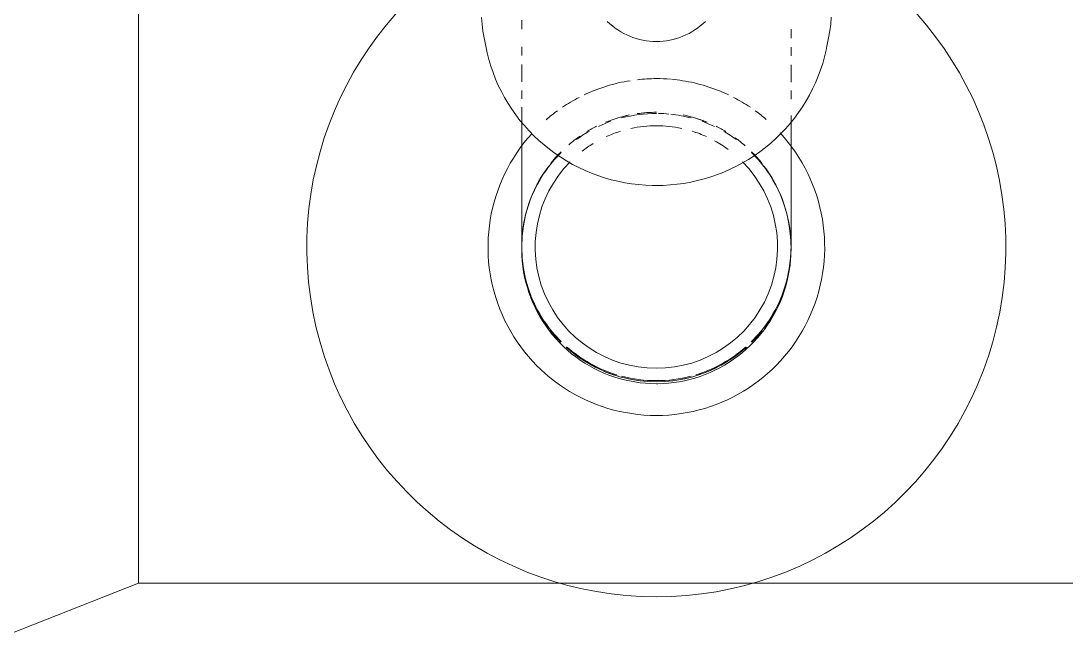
# Model space of a CAD drawing. Header units: millimetres. Extents: x -4000 to 187956, y -58990 to 162485.
# Drawn here: x 831.7 to 986.9, y 80833.4 to 80923.6 of the extents above; entities that cross this region are included whole.
import ezdxf

# ---------------------------------------------------------------- set-up
doc = ezdxf.new("R2010")
doc.units = ezdxf.units.MM
doc.layers.add('P-SANR-FIXT', color=6, linetype='Continuous', lineweight=9)

# ---------------------------------------------------------------- blocks, each defined once
blk = doc.blocks.new('C2400 - C2400-504579-FFS - TANG 1')
at = {"layer": 'P-SANR-FIXT', "color": 252}
for p, q in [((-76.92, -259.9), (-76.92, -153.09)), ((-76.92, -259.9), (-215.83, -314.46)), ((76.92, -259.9), (-76.92, -259.9))]:
    blk.add_line(p, q, dxfattribs=at)
at = {"layer": 'P-SANR-FIXT', "color": 254}
for p, q in [((-20, -177.64), (-20, -176.32)), ((20, -177.68), (20, -179)), ((-20, -181.59), (-20, -180.28)), ((20, -180.31), (20, -181.62)), ((-20, -188), (-20, -186.74)), ((20, -186.78), (20, -188.03)), ((20, -190.49), (20, -191.49)), ((-20, -207.67), (-20, -207.14)), ((20, -207.15), (20, -207.69)), ((20, -207.69), (20, -208.18)), ((-20, -210.24), (-20, -210.28)), ((-19.83, -212.89), (-19.92, -212.09)), ((-16.83, -221.08), (-17.25, -220.4)), ((-13.19, -225.31), (-13.78, -224.78)), ((7.25, -228.92), (6.5, -229.19))]:
    blk.add_line(p, q, dxfattribs=at)
at = {"layer": 'P-SANR-FIXT', "color": 250}
for p, q in [((-25.58, -178.94), (-25.34, -180.19)), ((25.34, -180.19), (25.58, -178.94))]:
    blk.add_line(p, q, dxfattribs=at)
at = {"layer": 'P-SANR-FIXT', "color": 250, "flags": 128}
for points in [[(-25.98, -175.92), (-25.89, -176.94), (-25.75, -177.96), (-25.58, -178.94)], [(25.58, -178.94), (25.76, -177.92), (25.89, -176.9), (25.98, -175.88)], [(-25.34, -180.19), (-25.13, -181.18), (-24.88, -182.17), (-24.58, -183.15), (-24.25, -184.11), (-23.88, -185.06), (-23.47, -186), (-23.02, -186.91), (-22.54, -187.81), (-22.02, -188.69), (-21.46, -189.55), (-20.87, -190.38), (-20.25, -191.2), (-19.59, -191.98), (-18.91, -192.74), (-18.19, -193.47), (-17.44, -194.18), (-16.67, -194.85), (-15.87, -195.49), (-15.04, -196.1), (-14.19, -196.68), (-13.32, -197.22), (-12.43, -197.73), (-11.52, -198.2), (-10.58, -198.63), (-9.64, -199.03), (-8.67, -199.39), (-7.69, -199.71), (-6.7, -200), (-5.7, -200.24), (-4.69, -200.45), (-3.68, -200.61), (-2.65, -200.74), (-1.63, -200.82), (-0.6, -200.87), (0, -200.87)], [(0, -200.87), (1.03, -200.85), (2.06, -200.79), (3.08, -200.69), (4.1, -200.55), (5.12, -200.37), (6.12, -200.14), (7.12, -199.88), (8.11, -199.58), (9.08, -199.24), (10.04, -198.87), (10.98, -198.45), (11.9, -198), (12.81, -197.52), (13.69, -196.99), (14.55, -196.44), (15.39, -195.85), (16.21, -195.22), (17, -194.57), (17.76, -193.88), (18.49, -193.17), (19.2, -192.43), (19.87, -191.65), (20.51, -190.86), (21.12, -190.04), (21.7, -189.19), (22.24, -188.32), (22.74, -187.44), (23.21, -186.53), (23.64, -185.61), (24.04, -184.66), (24.39, -183.71), (24.71, -182.74), (24.99, -181.76), (25.22, -180.77), (25.34, -180.19)]]:
    blk.add_lwpolyline(points, dxfattribs=at)
at = {"layer": 'P-SANR-FIXT', "color": 254, "flags": 128}
for points in [[(-20, -185.47), (-20, -184.19), (-20, -182.89)], [(20, -182.93), (20, -184.22), (20, -185.51)], [(-20, -207.14), (-20, -206.55), (-20, -205.92), (-20, -205.24), (-20, -204.52), (-20, -203.75), (-20, -202.94), (-20, -202.09), (-20, -201.2), (-20, -200.27), (-20, -199.31), (-20, -198.31), (-20, -197.27)], [(20, -197.3), (20, -198.33), (20, -199.33), (20, -200.3), (20, -201.22), (20, -202.11), (20, -202.96)], [(20, -202.96), (20, -203.77), (20, -204.54), (20, -205.26), (20, -205.94)], [(20, -205.94), (20, -206.57), (20, -207.15)], [(-20, -210.28), (-20, -210.25), (-20, -210.17), (-20, -210.04), (-20, -209.86), (-20, -209.62), (-20, -209.33), (-20, -208.99), (-20, -208.6), (-20, -208.16), (-20, -207.67)], [(20, -208.18), (20, -208.61), (20, -209), (20, -209.34), (20, -209.63), (20, -209.86), (20, -210.05)], [(-20, -210), (-20, -210.14), (-20, -210.24)], [(-19.92, -212.09), (-19.97, -211.29), (-20, -210.49), (-20, -210.28)], [(20, -210.28), (19.98, -211.08), (19.94, -211.88), (19.86, -212.67), (19.74, -213.47), (19.6, -214.25)], [(20, -210.28), (20, -210.25), (20, -210.17), (20, -210.04), (20, -210)], [(20, -210.05), (20, -210.18), (20, -210.25), (20, -210.28)], [(-17.25, -220.4), (-17.64, -219.71), (-18, -218.99), (-18.34, -218.27), (-18.64, -217.53), (-18.92, -216.77), (-19.16, -216.01), (-19.37, -215.24), (-19.56, -214.46), (-19.71, -213.68), (-19.83, -212.89)], [(19.6, -214.25), (19.43, -215.03), (19.22, -215.81), (18.98, -216.57), (18.72, -217.32), (18.42, -218.07)], [(18.42, -218.07), (18.1, -218.8), (17.74, -219.51), (17.36, -220.22), (16.95, -220.9), (16.51, -221.57)], [(-13.78, -224.78), (-14.35, -224.21), (-14.89, -223.63), (-15.41, -223.02), (-15.91, -222.4), (-16.38, -221.75), (-16.83, -221.08)], [(16.51, -221.57), (16.04, -222.22), (15.55, -222.85), (15.04, -223.47), (14.5, -224.06), (13.93, -224.63), (13.35, -225.17), (12.74, -225.69), (12.12, -226.19)], [(-9.94, -227.64), (-10.62, -227.22), (-11.29, -226.79), (-11.94, -226.32), (-12.58, -225.83), (-13.19, -225.31)], [(12.12, -226.19), (11.47, -226.66), (10.81, -227.11), (10.12, -227.53), (9.43, -227.92), (8.71, -228.28), (7.99, -228.61), (7.25, -228.92)], [(-5.53, -229.5), (-6.29, -229.26), (-7.05, -229), (-7.79, -228.7), (-8.52, -228.37), (-9.24, -228.02), (-9.94, -227.64)], [(0, -230.28), (-0.8, -230.26), (-1.6, -230.21), (-2.39, -230.13), (-3.19, -230.02), (-3.97, -229.88), (-4.75, -229.71), (-5.53, -229.5)], [(6.5, -229.19), (5.73, -229.44), (4.96, -229.65), (4.18, -229.84)], [(4.18, -229.84), (3.4, -229.99), (2.61, -230.11), (1.81, -230.2), (1.02, -230.25), (0.22, -230.28), (0, -230.28)]]:
    blk.add_lwpolyline(points, dxfattribs=at)
at = {"layer": 'P-SANR-FIXT', "color": 253, "flags": 128}
for points in [[(-20, -197.27), (-20, -196.21), (-20, -195.11), (-20, -193.99), (-20, -192.84), (-20, -191.66), (-20, -190.46), (-20, -189.24)], [(20, -191.49), (20, -191.69), (20, -192.87), (20, -194.02), (20, -195.14), (20, -196.24), (20, -197.3)]]:
    blk.add_lwpolyline(points, dxfattribs=at)
at = {"layer": 'P-SANR-FIXT', "color": 252}
for start, end in [(116.3079, 270), (270, 63.5549)]:
    blk.add_arc((0, -210), 51.91, start, end, dxfattribs=at)
at = {"layer": 'P-SANR-FIXT', "color": 254}
for radius, start, end in [(25, 98.9536, 115.4362), (25, 98.9536, 115.4362), (25, 90, 96.4625), (25, 90, 96.4625), (25, 85.1808, 90), (25, 85.1808, 90), (25, 81.0464, 84.8285), (25, 64.5638, 81.0464), (25, 64.5638, 81.0464), (25, 117.2993, 123.9447), (25, 117.2993, 123.9447), (25, 56.0553, 62.7007), (25, 56.0553, 62.7007), (25, 126, 130.9461), (25, 126, 130.9461), (20, 101.4614, 112.231), (20, 90, 98.1307), (20, 67.769, 78.5386), (25, 49.2578, 54), (25, 49.2578, 54), (20, 116.324, 121.0859), (18, 90, 102.0961), (18, 90, 102.0961), (18, 77.9039, 90), (18, 77.9039, 90), (20, 58.9141, 63.676), (25, 137.6114, 270), (20, 124.5138, 130.6134), (18, 107.1478, 114.4108), (18, 107.1478, 114.4108), (25, 270, 42.6685), (18, 65.5892, 72.8522), (18, 65.5892, 72.8522), (20, 48.6808, 54.234), (18, 121.4549, 127.8332), (18, 121.4549, 127.8332), (18, 53.6458, 61.2823), (18, 53.6458, 61.2823), (20, 135, 141.8507), (20, 136.0833, 140.8051), (20, 38.1493, 45), (20, 39.1949, 44.6199), (20, 143.0466, 216.9534), (20, 143.0466, 174.5229), (18, 135.353, 270), (18, 270, 44.647), (20, 13.2707, 36.9534), (20, 323.0466, 36.9534), (20, 5.4771, 9.6164), (20, 174.7649, 180), (20, 0, 5.2351), (20, 180, 185.2351), (20, 354.7649, 0), (20, 185.4771, 190.8071), (20, 323.0466, 354.5229), (20, 193.2707, 216.9534), (20, 218.1493, 224.6199), (20, 218.1493, 225), (20, 315, 321.8507), (20, 315.3801, 321.8507), (20, 227.9942, 238.7073), (20, 227.9942, 270), (20, 270, 312.0058), (20, 303.9357, 312.0058), (20, 239.6719, 266.3813), (20, 273.6187, 301.2927)]:
    blk.add_arc((0, -210), radius, start, end, dxfattribs=at)
at = {"layer": 'P-SANR-FIXT', "color": 253}
for radius, start, end in [(25, 81.0464, 84.8285), (25, 137.6114, 270), (25, 270, 42.6685), (18, 135.353, 270), (18, 270, 44.647)]:
    blk.add_arc((0, -210), radius, start, end, dxfattribs=at)
at = {"layer": 'P-SANR-FIXT', "color": 90}
for start, end in [(101.4614, 105.9125), (91.8947, 96.4885), (67.769, 72.9479), (116.324, 121.0859), (58.9141, 63.676)]:
    blk.add_arc((0, -210), 20, start, end, dxfattribs=at)
at = {"layer": 'P-SANR-FIXT', "color": 252}
for major_axis, start_param, end_param in [((-10.3, 0), 0.785398, 1.570796), ((-10.3, 0), 0.785398, 1.570796), ((-10.3, 0), 0.785398, 1.570796), ((-10.3, 0), 0.785398, 1.570796), ((10.3, 0), 4.712389, 5.497787), ((10.3, 0), 4.712389, 5.497787), ((10.3, 0), 4.712389, 5.497787), ((10.3, 0), 4.712389, 5.497787)]:
    blk.add_ellipse((0, -169.3), major_axis=major_axis, ratio=0.989982, start_param=start_param, end_param=end_param, dxfattribs=at)
at = {"layer": 'P-SANR-FIXT', "color": 254}
for major_axis, start_param, end_param in [((-20, 0), 4.712389, 4.974188), ((20, 0), 1.478964, 1.553703), ((20, 0), 1.308997, 1.464034), ((20, 0), 1.918139, 2.016035), ((20, 0), 1.125557, 1.223453), ((20, 0), 2.094395, 2.207722), ((20, 0), 0.933871, 1.047198), ((20, 0), 2.356194, 2.546073), ((20, 0), 0.59552, 0.785398), ((20, 0), 2.617994, 2.879793), ((20, 0), 0.261799, 0.523599), ((20, 0), 2.915603, 3.367582), ((20, 0), 6.057196, 6.509175), ((20, 0), 3.403392, 3.665191), ((20, 0), 5.759587, 6.021386), ((20, 0), 3.737112, 3.926991), ((20, 0), 5.497787, 5.687666), ((20, 0), 3.983608, 4.41473), ((20, 0), 5.010048, 5.44117), ((20, 0), 4.45059, 4.712389), ((-20, 0), 1.570796, 1.832596)]:
    blk.add_ellipse((0, -210), major_axis=major_axis, ratio=0.991554, start_param=start_param, end_param=end_param, dxfattribs=at)
blk = doc.blocks.new('CMF2_NHAXUONG_A_rvt-1-FFS - TANG 1')
at = {"layer": 'P-SANR-FIXT', "color": 250, "lineweight": 9}
blk.add_blockref('C2400 - C2400-504579-FFS - TANG 1', (926.04, 81100), dxfattribs=at)

msp = doc.modelspace()

# ---------------------------------------------------------------- block references
at = {"lineweight": 5}
msp.add_blockref('CMF2_NHAXUONG_A_rvt-1-FFS - TANG 1', (0, 0), dxfattribs=at)

doc.saveas('drawing.dxf')
